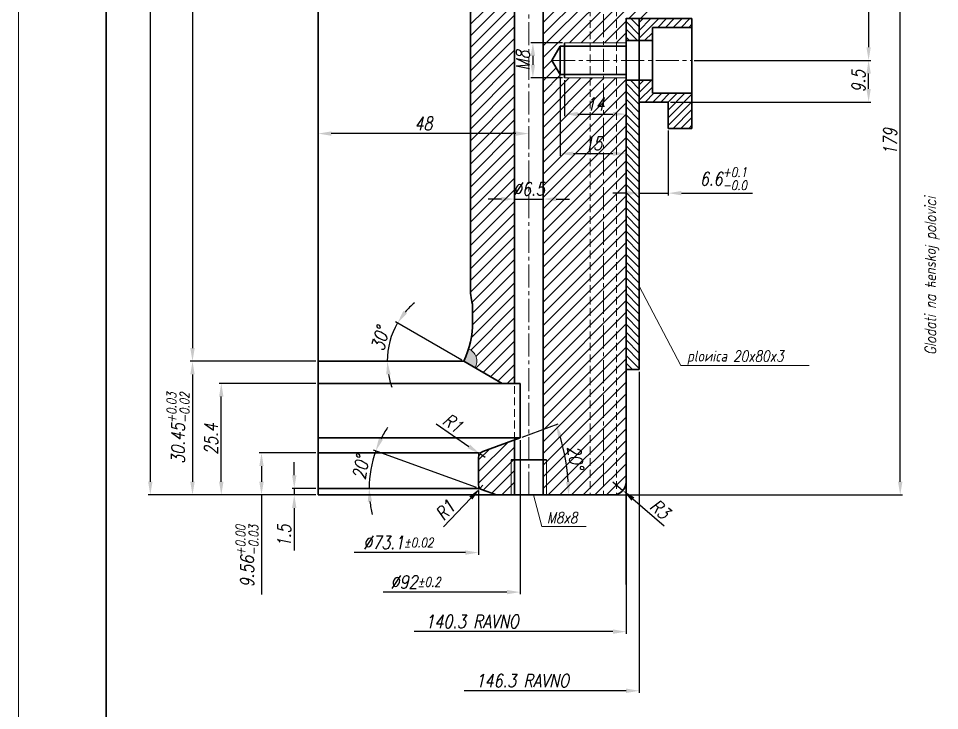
# Model space of a CAD drawing. Extents: x -235 to 974, y -300 to 522.
# Drawn here: x 11.5 to 221.3, y -23.3 to 134.3 of the extents above; entities that cross this region are included whole.
import ezdxf

# ---------------------------------------------------------------- set-up
doc = ezdxf.new("R2010")
doc.units = 0
doc.header["$LTSCALE"] = 7
doc.header["$MEASUREMENT"] = 0
doc.linetypes.add('CENTER2', pattern=[1.125, 0.75, -0.125, 0.125, -0.125])
doc.linetypes.add('HIDDEN', pattern=[0.375, 0.25, -0.125])
doc.layers.get('0').update_dxf_attribs({"linetype": 'CONTINUOUS', "lineweight": 15})
for name, color, linetype, lineweight in [('1', 1, 'CENTER2', 15), ('2', 2, 'HIDDEN', 15), ('3', 3, 'CONTINUOUS', 30), ('8', 251, 'CONTINUOUS', 15)]:
    doc.layers.add(name, color=color, linetype=linetype, lineweight=lineweight)
doc.styles.add('ITALICT', font='ITALICT.shx', dxfattribs={"width": 0.8, "height": 3})
doc.dimstyles.get("Standard").update_dxf_attribs({"dimtxt": 3, "dimasz": 3, "dimexe": 0.5, "dimexo": 0.5, "dimgap": 0.8, "dimtad": 1, "dimdsep": 46, "dimtxsty": 'ITALICT', "dimcen": 0.09, "dimazin": 2, "dimtfac": 1, "dimtmove": 0, "dimatfit": 3, "dimfxl": 1, "dimtolj": 1, "dimtzin": 0, "dimarcsym": 0})

# ---------------------------------------------------------------- blocks, each defined once
blk = doc.blocks.new('*D14')
at = {"color": 0, "lineweight": -2, "transparency": 16777216}
for p, q in [((135.88, 120.27), (135.88, 112.03)), ((138.88, 112.53), (146.88, 112.53))]:
    blk.add_line(p, q, dxfattribs=at)
at = {"color": 0, "transparency": 16777216}
for points in [[(138.88, 113.03), (138.88, 112.03), (135.88, 112.53)], [(146.88, 113.03), (146.88, 112.03), (149.88, 112.53)]]:
    blk.add_solid(points, dxfattribs=at)
at = {"color": 0, "transparency": 16777216, "insert": (142.88, 114.83), "char_height": 3, "attachment_point": 5, "style": 'ITALICT'}
blk.add_mtext('\\A1;14', dxfattribs=at)
blk = doc.blocks.new('*D15')
at = {"color": 0, "lineweight": -2, "transparency": 16777216}
for p, q in [((134.88, 121.02), (134.88, 103.03)), ((137.88, 103.53), (146.88, 103.53))]:
    blk.add_line(p, q, dxfattribs=at)
at = {"color": 0, "transparency": 16777216}
for points in [[(137.88, 104.03), (137.88, 103.03), (134.88, 103.53)], [(146.88, 104.03), (146.88, 103.03), (149.88, 103.53)]]:
    blk.add_solid(points, dxfattribs=at)
at = {"color": 0, "transparency": 16777216, "insert": (142.38, 105.83), "char_height": 3, "attachment_point": 5, "style": 'ITALICT'}
blk.add_mtext('\\A1;15', dxfattribs=at)
blk = doc.blocks.new('*D24')
at = {"color": 0, "lineweight": -2, "transparency": 16777216}
for p, q in [((158.18, 260.47), (205.6, 260.47)), ((205.1, 257.47), (205.1, 127.77)), ((165.38, 124.77), (205.6, 124.77))]:
    blk.add_line(p, q, dxfattribs=at)
at = {"color": 0, "transparency": 16777216}
for points in [[(204.6, 257.47), (205.6, 257.47), (205.1, 260.47)], [(204.6, 127.77), (205.6, 127.77), (205.1, 124.77)]]:
    blk.add_solid(points, dxfattribs=at)
at = {"color": 0, "transparency": 16777216, "insert": (202.8, 190.04), "char_height": 3, "attachment_point": 5, "rotation": 90, "style": 'ITALICT'}
blk.add_mtext('\\A1;135.7{}{\\H0.71x;\\C3;%%p0.1}', dxfattribs=at)
blk = doc.blocks.new('*D25')
at = {"color": 0, "lineweight": -2, "transparency": 16777216}
for p, q in [((121.48, 93.19), (118.48, 93.19)), ((124.48, 93.19), (130.98, 93.19)), ((133.98, 93.19), (136.98, 93.19))]:
    blk.add_line(p, q, dxfattribs=at)
at = {"color": 0, "transparency": 16777216}
for points in [[(121.48, 93.69), (121.48, 92.69), (124.48, 93.19)], [(133.98, 93.69), (133.98, 92.69), (130.98, 93.19)]]:
    blk.add_solid(points, dxfattribs=at)
at = {"color": 0, "transparency": 16777216, "insert": (127.73, 95.49), "char_height": 3, "attachment_point": 5, "style": 'ITALICT'}
blk.add_mtext('\\A1;%%c6.5', dxfattribs=at)
blk = doc.blocks.new('*D26')
at = {"color": 0, "lineweight": -2, "transparency": 16777216}
for p, q in [((74.19, 279.47), (50.64, 279.47)), ((51.14, 276.47), (51.14, 59.27)), ((79.23, 56.27), (50.64, 56.27))]:
    blk.add_line(p, q, dxfattribs=at)
at = {"color": 0, "transparency": 16777216}
for points in [[(50.64, 276.47), (51.64, 276.47), (51.14, 279.47)], [(50.64, 59.27), (51.64, 59.27), (51.14, 56.27)]]:
    blk.add_solid(points, dxfattribs=at)
at = {"color": 0, "transparency": 16777216, "insert": (48.84, 167.87), "char_height": 3, "attachment_point": 5, "rotation": 90, "style": 'ITALICT'}
blk.add_mtext('\\A1;223.2{}{\\H0.71x;\\C3;%%p0.05}', dxfattribs=at)
blk = doc.blocks.new('*D27')
at = {"color": 0, "lineweight": -2, "transparency": 16777216}
for p, q in [((79.23, 56.27), (50.64, 56.27)), ((51.14, 53.27), (51.14, 28.82)), ((79.23, 25.82), (50.64, 25.82))]:
    blk.add_line(p, q, dxfattribs=at)
at = {"color": 0, "transparency": 16777216}
for points in [[(50.64, 53.27), (51.64, 53.27), (51.14, 56.27)], [(50.64, 28.82), (51.64, 28.82), (51.14, 25.82)]]:
    blk.add_solid(points, dxfattribs=at)
at = {"color": 0, "transparency": 16777216, "insert": (47.85, 41.04), "char_height": 3, "attachment_point": 5, "rotation": 90, "style": 'ITALICT'}
blk.add_mtext('\\A1;30.45{}{\\H0.71x;\\C3;\\S+0.03^ -0.02;}', dxfattribs=at)
blk = doc.blocks.new('*D28')
at = {"color": 0, "lineweight": -2, "transparency": 16777216}
for p, q in [((135.38, 128.77), (128.15, 128.77)), ((128.65, 125.77), (128.65, 123.77)), ((135.38, 120.77), (128.15, 120.77))]:
    blk.add_line(p, q, dxfattribs=at)
at = {"color": 0, "transparency": 16777216}
for points in [[(128.15, 125.77), (129.15, 125.77), (128.65, 128.77)], [(128.15, 123.77), (129.15, 123.77), (128.65, 120.77)]]:
    blk.add_solid(points, dxfattribs=at)
at = {"color": 0, "transparency": 16777216, "insert": (126.35, 124.77), "char_height": 3, "attachment_point": 5, "rotation": 90, "style": 'ITALICT'}
blk.add_mtext('\\A1;M8', dxfattribs=at)
blk = doc.blocks.new('*D30')
at = {"color": 0, "lineweight": -2, "transparency": 16777216}
for p, q in [((74.31, 30.32), (74.31, 33.32)), ((79.23, 27.32), (73.81, 27.32)), ((74.31, 27.32), (74.31, 25.82)), ((79.23, 25.82), (73.81, 25.82)), ((74.31, 22.82), (74.31, 13.19))]:
    blk.add_line(p, q, dxfattribs=at)
at = {"color": 0, "transparency": 16777216}
for points in [[(73.81, 30.32), (74.81, 30.32), (74.31, 27.32)], [(73.81, 22.82), (74.81, 22.82), (74.31, 25.82)]]:
    blk.add_solid(points, dxfattribs=at)
at = {"color": 0, "transparency": 16777216, "insert": (72.01, 16.5), "char_height": 3, "attachment_point": 5, "rotation": 90, "style": 'ITALICT'}
blk.add_mtext('\\A1;1.5', dxfattribs=at)
blk = doc.blocks.new('*D31')
at = {"color": 0, "lineweight": -2, "transparency": 16777216}
for p, q in [((79.23, 35.38), (66.35, 35.38)), ((66.85, 32.38), (66.85, 28.82)), ((79.23, 25.82), (66.35, 25.82)), ((66.85, 25.82), (66.85, 3.18))]:
    blk.add_line(p, q, dxfattribs=at)
at = {"color": 0, "transparency": 16777216}
for points in [[(66.35, 32.38), (67.35, 32.38), (66.85, 35.38)], [(66.35, 28.82), (67.35, 28.82), (66.85, 25.82)]]:
    blk.add_solid(points, dxfattribs=at)
at = {"color": 0, "transparency": 16777216, "insert": (63.57, 11.89), "char_height": 3, "attachment_point": 5, "rotation": 90, "style": 'ITALICT'}
blk.add_mtext('\\A1;9.56{}{\\H0.71x;\\C3;\\S+0.00^ -0.03;}', dxfattribs=at)
blk = doc.blocks.new('*D32')
at = {"color": 0, "lineweight": -2, "transparency": 16777216}
for p, q in [((79.23, 51.22), (57.19, 51.22)), ((57.69, 28.82), (57.69, 48.22)), ((79.23, 25.82), (57.19, 25.82))]:
    blk.add_line(p, q, dxfattribs=at)
at = {"color": 0, "transparency": 16777216}
for points in [[(57.19, 48.22), (58.19, 48.22), (57.69, 51.22)], [(57.19, 28.82), (58.19, 28.82), (57.69, 25.82)]]:
    blk.add_solid(points, dxfattribs=at)
at = {"color": 0, "transparency": 16777216, "insert": (55.39, 38.52), "char_height": 3, "attachment_point": 5, "rotation": 90, "style": 'ITALICT'}
blk.add_mtext('\\A1;25.4', dxfattribs=at)
blk = doc.blocks.new('*D40')
at = {"color": 0, "lineweight": -2, "transparency": 16777216}
for p, q in [((50.64, 279.47), (41.03, 279.47)), ((41.53, 276.47), (41.53, 28.82)), ((79.23, 25.82), (41.03, 25.82))]:
    blk.add_line(p, q, dxfattribs=at)
at = {"color": 0, "transparency": 16777216}
for points in [[(41.03, 276.47), (42.03, 276.47), (41.53, 279.47)], [(41.03, 28.82), (42.03, 28.82), (41.53, 25.82)]]:
    blk.add_solid(points, dxfattribs=at)
at = {"color": 0, "transparency": 16777216, "insert": (38.25, 152.64), "char_height": 3, "attachment_point": 5, "rotation": 90, "style": 'ITALICT'}
blk.add_mtext('\\A1;253.65{}{\\H0.71x;\\C3;\\S+0.08^ -0.07;}', dxfattribs=at)
blk = doc.blocks.new('*D41')
at = {"color": 0, "lineweight": -2, "transparency": 16777216}
for p, q in [((106.6, 42.01), (114.07, 36.88)), ((117.78, 34.33), (116.54, 35.18))]:
    blk.add_line(p, q, dxfattribs=at)
at = {"color": 0, "transparency": 16777216}
blk.add_solid([(114.35, 37.29), (113.78, 36.46), (116.54, 35.18)], dxfattribs=at)
at = {"color": 0, "transparency": 16777216, "insert": (110.4, 42.19), "char_height": 3, "attachment_point": 5, "rotation": 325.498, "style": 'ITALICT'}
blk.add_mtext('\\A1;R1', dxfattribs=at)
blk = doc.blocks.new('*D44')
at = {"color": 0, "lineweight": -2, "transparency": 16777216}
for p, q in [((125.73, 38.32), (125.73, 3.2)), ((122.73, 3.7), (94.59, 3.7))]:
    blk.add_line(p, q, dxfattribs=at)
at = {"color": 0, "transparency": 16777216}
blk.add_solid([(122.73, 4.2), (122.73, 3.2), (125.73, 3.7)], dxfattribs=at)
at = {"color": 0, "transparency": 16777216, "insert": (101.94, 6), "char_height": 3, "attachment_point": 5, "style": 'ITALICT'}
blk.add_mtext('\\A1;%%c92{}{\\H0.71x;\\C3;%%p0.2}', dxfattribs=at)
blk = doc.blocks.new('*D45')
at = {"color": 0, "lineweight": -2, "transparency": 16777216}
for p, q in [((116.28, 26.82), (116.28, 12.2)), ((113.28, 12.7), (87.97, 12.7))]:
    blk.add_line(p, q, dxfattribs=at)
at = {"color": 0, "transparency": 16777216}
blk.add_solid([(113.28, 13.2), (113.28, 12.2), (116.28, 12.7)], dxfattribs=at)
at = {"color": 0, "transparency": 16777216, "insert": (98, 15), "char_height": 3, "attachment_point": 5, "style": 'ITALICT'}
blk.add_mtext('\\A1;%%c73.1{}{\\H0.71x;\\C3;%%p0.02}', dxfattribs=at)
blk = doc.blocks.new('*D46')
at = {"color": 0, "lineweight": -2, "transparency": 16777216}
blk.add_line((124.73, 108.1), (82.73, 108.1), dxfattribs=at)
at = {"color": 0, "transparency": 16777216}
for points in [[(82.73, 108.6), (82.73, 107.6), (79.73, 108.1)], [(124.73, 108.6), (124.73, 107.6), (127.73, 108.1)]]:
    blk.add_solid(points, dxfattribs=at)
at = {"color": 0, "transparency": 16777216, "insert": (103.73, 110.4), "char_height": 3, "attachment_point": 5, "style": 'ITALICT'}
blk.add_mtext('\\A1;48', dxfattribs=at)
blk = doc.blocks.new('*D47')
at = {"color": 0, "lineweight": -2, "transparency": 16777216}
for p, q in [((159.48, 108.77), (159.48, 94.03)), ((149.88, 94.53), (146.88, 94.53)), ((152.88, 94.53), (159.48, 94.53)), ((162.48, 94.53), (178.63, 94.53))]:
    blk.add_line(p, q, dxfattribs=at)
at = {"color": 0, "transparency": 16777216}
for points in [[(149.88, 95.03), (149.88, 94.03), (152.88, 94.53)], [(162.48, 95.03), (162.48, 94.03), (159.48, 94.53)]]:
    blk.add_solid(points, dxfattribs=at)
at = {"color": 0, "transparency": 16777216, "insert": (172.05, 97.81), "char_height": 3, "attachment_point": 5, "style": 'ITALICT'}
blk.add_mtext('\\A1;6.6{}{\\H0.71x;\\C3;\\S+0.1^ -0.0;}', dxfattribs=at)
blk = doc.blocks.new('*D48')
at = {"color": 0, "lineweight": -2, "transparency": 16777216}
for p, q in [((165.38, 124.77), (205.6, 124.77)), ((205.1, 118.27), (205.1, 121.77)), ((159.98, 115.27), (205.6, 115.27))]:
    blk.add_line(p, q, dxfattribs=at)
at = {"color": 0, "transparency": 16777216}
for points in [[(204.6, 121.77), (205.6, 121.77), (205.1, 124.77)], [(204.6, 118.27), (205.6, 118.27), (205.1, 115.27)]]:
    blk.add_solid(points, dxfattribs=at)
at = {"color": 0, "transparency": 16777216, "insert": (202.8, 120.02), "char_height": 3, "attachment_point": 5, "rotation": 90, "style": 'ITALICT'}
blk.add_mtext('\\A1;9.5', dxfattribs=at)
blk = doc.blocks.new('*D49')
at = {"color": 0, "lineweight": -2, "transparency": 16777216}
for p, q in [((149.88, 28.32), (149.88, -5.8)), ((146.88, -5.3), (101.6, -5.3))]:
    blk.add_line(p, q, dxfattribs=at)
at = {"color": 0, "transparency": 16777216}
blk.add_solid([(146.88, -4.8), (146.88, -5.8), (149.88, -5.3)], dxfattribs=at)
at = {"color": 0, "transparency": 16777216, "insert": (114.8, -3), "char_height": 3, "attachment_point": 5, "style": 'ITALICT'}
blk.add_mtext('\\A1;140.3 RAVNO', dxfattribs=at)
blk = doc.blocks.new('*D50')
at = {"color": 0, "lineweight": -2, "transparency": 16777216}
for p, q in [((152.88, 53.87), (152.88, -19.27)), ((149.88, -18.77), (113.04, -18.77))]:
    blk.add_line(p, q, dxfattribs=at)
at = {"color": 0, "transparency": 16777216}
blk.add_solid([(149.88, -18.27), (149.88, -19.27), (152.88, -18.77)], dxfattribs=at)
at = {"color": 0, "transparency": 16777216, "insert": (126.24, -16.47), "char_height": 3, "attachment_point": 5, "style": 'ITALICT'}
blk.add_mtext('\\A1;146.3 RAVNO', dxfattribs=at)
blk = doc.blocks.new('*D55')
at = {"color": 0, "lineweight": -2, "transparency": 16777216}
blk.add_line((115.81, 27.49), (92.39, 36.01), dxfattribs=at)
for start, end in [(146.1957, 153.0978), (160, 180), (186.9022, 193.8043)]:
    blk.add_arc((116.28, 27.32), 24.92, start, end, dxfattribs=at)
at = {"color": 0, "transparency": 16777216}
for points in [[(94.51, 38.39), (93.6, 38.79), (92.86, 35.84)], [(91.04, 24.29), (92.04, 24.35), (91.36, 27.32)]]:
    blk.add_solid(points, dxfattribs=at)
at = {"color": 0, "transparency": 16777216, "insert": (89.47, 32.04), "char_height": 3, "attachment_point": 5, "rotation": 80, "style": 'ITALICT'}
blk.add_mtext('\\A1;20°', dxfattribs=at)
blk = doc.blocks.new('*D65')
at = {"color": 0, "lineweight": -2, "transparency": 16777216}
blk.add_line((126.2, 38.99), (134.44, 41.99), dxfattribs=at)
blk.add_arc((90.01, 25.82), 46.78, 3.6752, 16.3248, dxfattribs=at)
at = {"color": 0, "transparency": 16777216}
for points in [[(134.43, 38.81), (135.38, 39.12), (133.97, 41.82)], [(137.19, 28.83), (136.19, 28.8), (136.79, 25.82)]]:
    blk.add_solid(points, dxfattribs=at)
at = {"color": 0, "transparency": 16777216, "insert": (138.34, 34.34), "char_height": 3, "attachment_point": 5, "rotation": 280, "style": 'ITALICT'}
blk.add_mtext('\\A1;20°', dxfattribs=at)
blk = doc.blocks.new('*D66')
at = {"color": 0, "lineweight": -2, "transparency": 16777216}
for p, q in [((117.28, 28.02), (116.59, 27.29)), ((108.29, 18.55), (114.52, 25.12))]:
    blk.add_line(p, q, dxfattribs=at)
at = {"color": 0, "transparency": 16777216}
blk.add_solid([(114.16, 25.46), (114.88, 24.77), (116.59, 27.29)], dxfattribs=at)
at = {"color": 0, "transparency": 16777216, "insert": (108.7, 22.33), "char_height": 3, "attachment_point": 5, "rotation": 46.4913, "style": 'ITALICT'}
blk.add_mtext('\\A1;R1', dxfattribs=at)
blk = doc.blocks.new('*D91')
at = {"color": 0, "lineweight": -2, "transparency": 16777216}
for p, q in [((148.23, 204.82), (212.8, 204.82)), ((212.3, 28.82), (212.3, 201.82)), ((147.38, 25.82), (212.8, 25.82))]:
    blk.add_line(p, q, dxfattribs=at)
at = {"color": 0, "transparency": 16777216}
for points in [[(211.8, 201.82), (212.8, 201.82), (212.3, 204.82)], [(211.8, 28.82), (212.8, 28.82), (212.3, 25.82)]]:
    blk.add_solid(points, dxfattribs=at)
at = {"color": 0, "transparency": 16777216, "insert": (210, 106.26), "char_height": 3, "attachment_point": 5, "rotation": 90, "style": 'ITALICT'}
blk.add_mtext('\\A1;179', dxfattribs=at)
blk = doc.blocks.new('*D93')
at = {"color": 0, "lineweight": -2, "transparency": 16777216}
for p, q in [((146.88, 28.82), (149.14, 26.86)), ((158.52, 18.74), (151.41, 24.89))]:
    blk.add_line(p, q, dxfattribs=at)
at = {"color": 0, "transparency": 16777216}
blk.add_solid([(151.74, 25.27), (151.09, 24.52), (149.14, 26.86)], dxfattribs=at)
at = {"color": 0, "transparency": 16777216, "insert": (157.61, 22.58), "char_height": 3, "attachment_point": 5, "rotation": 319.1446, "style": 'ITALICT'}
blk.add_mtext('\\A1;R3', dxfattribs=at)
blk = doc.blocks.new('*D95')
at = {"color": 0, "lineweight": -2, "transparency": 16777216}
blk.add_line((112.47, 56.52), (97.39, 65.22), dxfattribs=at)
for start, end in [(130.225, 140.1125), (150, 180), (189.8875, 199.775)]:
    blk.add_arc((112.9, 56.27), 17.41, start, end, dxfattribs=at)
at = {"color": 0, "transparency": 16777216}
for points in [[(99.96, 67.14), (99.14, 67.72), (97.83, 64.97)], [(95.26, 53.24), (96.25, 53.32), (95.5, 56.27)]]:
    blk.add_solid(points, dxfattribs=at)
at = {"color": 0, "transparency": 16777216, "insert": (93.87, 61.37), "char_height": 3, "attachment_point": 5, "rotation": 75, "style": 'ITALICT'}
blk.add_mtext('\\A1;30°', dxfattribs=at)
blk = doc.blocks.new('*D96')
at = {"color": 0, "lineweight": -2, "transparency": 16777216}
blk.add_arc((127.73, 210.78), 55.56, 93.094, 103.906, dxfattribs=at)
at = {"color": 0, "transparency": 16777216}
for points in [[(124.71, 266.76), (124.74, 265.76), (127.73, 266.34)], [(114.51, 264.23), (114.24, 265.2), (111.48, 263.91)]]:
    blk.add_solid(points, dxfattribs=at)
at = {"color": 0, "transparency": 16777216, "insert": (119.17, 268.01), "char_height": 3, "attachment_point": 5, "rotation": 8.5, "style": 'ITALICT'}
blk.add_mtext('\\A1;17°', dxfattribs=at)

msp = doc.modelspace()

# ---------------------------------------------------------------- hatches: boundary and pattern name
h = msp.add_hatch(color=256)
h.dxf.hatch_style = 1
h.paths.add_polyline_path([(113.989, 59.064, -0.03573863), (112.9009, 56.2683), (115.499, 54.7683, 0.45959371)])
at = {"layer": '8'}
h = msp.add_hatch(dxfattribs=at)
h.set_pattern_fill('ANSI31', color=256, scale=15)
h.set_pattern_definition([(45, (131.5086, 30.4763), (-1.325825, 1.325825), [])])
h.paths.add_polyline_path([(131.7259, 33.8183), (130.9759, 33.8183), (130.9759, 25.8183), (131.7259, 25.8183)], flags=17)
h.paths.add_polyline_path([(123.7259, 33.8183), (124.4759, 33.8183), (124.4759, 38.3628), (117.2629, 35.7375, 0.31529879), (116.2759, 34.3279), (116.2759, 28.0185, 0.31529879), (116.9339, 27.0788), (120.3971, 25.8183), (123.7259, 25.8183)])
h.paths.add_polyline_path([(124.4759, 33.8183), (123.7259, 33.8183), (123.7259, 25.8183), (124.4759, 25.8183)])
h.paths.add_polyline_path([(155.7259, 184.7183), (144.7259, 195.7183), (144.7259, 128.7683), (149.8759, 128.7683), (149.8759, 134.3683), (155.7259, 134.3683)])
h.paths.add_polyline_path([(149.8759, 120.7683), (144.7259, 120.7683), (144.7259, 25.8183), (146.8759, 25.8183, 0.41421356), (149.8759, 28.8183)])
h.paths.add_polyline_path([(144.7259, 195.7183), (144.6759, 195.7683), (144.6759, 279.4683), (131.7259, 279.4683), (131.7259, 271.4683), (130.9759, 271.4683), (130.9759, 33.8183), (131.7259, 33.8183), (131.7259, 25.8183), (144.7259, 25.8183), (144.7259, 120.7683), (135.8759, 120.7683), (135.8759, 121.5183), (134.8759, 121.5183), (132.9995, 124.7683), (134.8759, 128.0183), (135.8759, 128.0183), (135.8759, 128.7683), (144.7259, 128.7683)])
h.paths.add_polyline_path([(140.2973, 112.5777), (145.4545, 112.5777), (145.4545, 117.0777), (140.2973, 117.0777)], flags=9)
h.paths.add_polyline_path([(139.7402, 103.5777), (145.0116, 103.5777), (145.0116, 108.0777), (139.7402, 108.0777)], flags=9)
h.paths.add_polyline_path([(123.033, 93.2377), (132.4187, 93.2377), (132.4187, 97.7377), (123.033, 97.7377)], flags=9)
h.paths.add_polyline_path([(132.8169, 169.0442), (143.2312, 169.0442), (143.2312, 173.5442), (132.8169, 173.5442)], flags=24)
h.paths.add_polyline_path([(135.4904, 37.5585), (136.763, 30.3412), (141.1946, 31.1227), (139.922, 38.3399)], flags=24)
h = msp.add_hatch(dxfattribs=at)
h.set_pattern_fill('ANSI31', color=256, scale=15)
h.paths.add_polyline_path([(124.4759, 200.0851), (114.4856, 198.1244, -0.04524088), (114.9259, 193.2683), (114.9259, 188.2683, -0.02498439), (114.6759, 183.2683, 0.02498439), (114.4259, 178.2683), (114.4259, 72.2683, 0.06225775), (114.6759, 70.2683, -0.06225775), (114.9259, 68.2683), (114.9259, 65.2683, -0.07507437), (113.989, 59.064, -0.45959371), (115.499, 54.7683), (121.6477, 51.2183), (124.4759, 51.2183)])
h.paths.add_polyline_path([(123.033, 93.2377), (132.4187, 93.2377), (132.4187, 97.7377), (123.033, 97.7377)], flags=9)
h = msp.add_hatch(dxfattribs=at)
h.set_pattern_fill('ANSI31', color=256, scale=10, angle=90, style=0)
h.set_pattern_definition([(135, (-47.3794, -88.0965), (-0.8838835, -0.8838835), [])])
h.paths.add_polyline_path([(152.8759, 54.3683), (152.8759, 63.7683), (149.8759, 63.7683), (149.8759, 54.3683)])
h.paths.add_polyline_path([(149.8759, 63.7683), (152.8759, 63.7683), (152.8759, 87.7683), (149.8759, 87.7683)])
h.paths.add_polyline_path([(149.8759, 87.7683), (152.8759, 87.7683), (152.8759, 99.7683), (149.8759, 99.7683)])
h.paths.add_polyline_path([(152.8759, 120.2683), (149.8759, 120.2683), (149.8759, 99.7683), (152.8759, 99.7683)])
h.paths.add_polyline_path([(152.8759, 134.2683), (149.8759, 134.2683), (149.8759, 129.2683), (152.8759, 129.2683)])
h = msp.add_hatch(dxfattribs=at)
h.set_pattern_fill('ANSI31', color=256, scale=10, style=0)
h.set_pattern_definition([(45, (-47.3794, -88.0965), (-0.8838835, 0.8838835), [])])
h.paths.add_polyline_path([(155.8759, 132.2683), (164.8759, 132.2683), (164.8759, 134.2683), (152.8759, 134.2683), (152.8759, 129.2683), (155.8759, 129.2683)])
h.paths.add_polyline_path([(155.8759, 117.2683), (155.8759, 120.2683), (152.8759, 120.2683), (152.8759, 115.2683), (159.4759, 115.2683), (159.4759, 109.2683), (164.8759, 109.2683), (164.8759, 117.2683)])

# ---------------------------------------------------------------- linework, layer by layer
for p, q in [((11.4997, 506.465), (11.4997, -94.1371)), ((135.8759, 128.7683), (149.8759, 128.7683)), ((135.8759, 120.7683), (149.8759, 120.7683)), ((152.8759, 73.3436), (162.3479, 55.3047)), ((162.3479, 55.3047), (191.5801, 55.3047)), ((123.7259, 25.8183), (123.7259, 33.8183)), ((131.7259, 25.8183), (131.7259, 33.8183)), ((130.676, 18.6076), (128.7784, 25.8183)), ((130.676, 18.6076), (140.7745, 18.6076))]:
    msp.add_line(p, q)
msp.add_arc((112.9009, 56.2683), 3, 329.99998, 68.732836)
at = {"layer": '1'}
for p, q in [((127.7259, 25.8183), (127.7259, 279.4683)), ((144.7259, 206.1503), (144.7259, 25.8183)), ((132.9995, 124.7683), (164.8759, 124.7683))]:
    msp.add_line(p, q, dxfattribs=at)
at = {"layer": '2'}
for p, q in [((141.7259, 204.8183), (141.7259, 25.8183)), ((147.7259, 204.8183), (147.7259, 25.9412)), ((124.4759, 38.3628), (124.4759, 51.2183)), ((116.2759, 35.3783), (117.2629, 35.7375)), ((116.2759, 35.3783), (116.2759, 34.3279)), ((116.2759, 28.0185), (116.2759, 27.3183)), ((116.2759, 27.3183), (116.9339, 27.0788))]:
    msp.add_line(p, q, dxfattribs=at)
at = {"layer": '3'}
for p, q in [((31.4997, 501.465), (31.4997, -89.1371)), ((79.7259, 279.4683), (79.7259, 25.8183)), ((130.9759, 25.8183), (130.9759, 279.4683)), ((124.4759, 51.2183), (124.4759, 210.2946)), ((114.4259, 72.2683), (114.4259, 178.2683)), ((149.8759, 134.3683), (149.8759, 5.4183)), ((149.8759, 134.2683), (164.8759, 134.2683)), ((152.8759, 134.2683), (152.8759, 54.3683)), ((164.8759, 134.2683), (164.8759, 109.2683)), ((155.8759, 132.2683), (164.8759, 132.2683)), ((155.8759, 132.2683), (155.8759, 117.2683)), ((134.8759, 128.0183), (132.9995, 124.7683)), ((134.8759, 128.0183), (134.8759, 121.5183)), ((134.8759, 128.0183), (149.8759, 128.0183)), ((135.8759, 128.7683), (135.8759, 120.7683)), ((149.8759, 129.2683), (155.8759, 129.2683)), ((134.8759, 121.5183), (132.9995, 124.7683)), ((134.8759, 121.5183), (149.8759, 121.5183)), ((149.8759, 120.2683), (155.8759, 120.2683)), ((155.8759, 117.2683), (164.8759, 117.2683)), ((152.8759, 115.2683), (159.4759, 115.2683)), ((159.4759, 115.2683), (159.4759, 109.2683)), ((159.4759, 109.2683), (164.8759, 109.2683)), ((114.9259, 65.2683), (114.9259, 68.2683)), ((79.7259, 56.2683), (112.9009, 56.2683)), ((112.9009, 56.2683), (121.6478, 51.2182)), ((149.8759, 54.3683), (152.8759, 54.3683)), ((79.7259, 51.2183), (125.7259, 51.2183)), ((125.7259, 51.2183), (125.7259, 38.8178)), ((125.7259, 38.8178), (79.7259, 38.8178)), ((117.2629, 35.7375), (125.7259, 38.8178)), ((124.4759, 25.8183), (124.4759, 38.3628)), ((79.7259, 35.3783), (116.2759, 35.3783)), ((116.2759, 34.3279), (116.2759, 28.0185)), ((123.7259, 33.8183), (131.7259, 33.8183)), ((116.2759, 27.3183), (79.7259, 27.3183)), ((79.7259, 25.8183), (146.8759, 25.8183)), ((116.9339, 27.0788), (120.3971, 25.8183))]:
    msp.add_line(p, q, dxfattribs=at)
for centre, radius, start, end in [((122.5509, 72.2683), 8.125, 180, 194.250033), ((106.8009, 68.2683), 8.125, 0, 14.250033), ((93.9134, 65.2683), 21.0125, 334.639233, 0), ((117.7759, 34.3279), 1.5, 110, 180), ((117.2759, 28.0185), 1, 180, 250), ((146.8759, 28.8183), 3, 270, 0)]:
    msp.add_arc(centre, radius, start, end, dxfattribs=at)

# ---------------------------------------------------------------- texts
at = {"style": 'ITALICT', "width": 0.8}
msp.add_text('Glodati na ћenskoj polovici', height=2.5, rotation=90, dxfattribs=at).set_placement((220.4269, 57.6942))
for s, p in [('ploиica 20x80x3', (163.7712, 56.1905)), ('M8x8', (131.8527, 19.3918))]:
    msp.add_text(s, height=2.5, dxfattribs=at).set_placement(p)

# ---------------------------------------------------------------- dimensions: what is measured, and where the dimension line sits
for base, p1, p2, text, override, picture, middle in [((41.5305, 25.8183), (51.1384, 279.4683), (79.7259, 25.8183), '<>{}{\\H0.71x;\\C3;\\S+0.08^ -0.07;}', {"dimtp": 0.08, "dimtm": 0.07}, '*D40', (38.2455, 152.6433)), ((51.1384, 56.2683), (74.6891, 279.4683), (79.7259, 56.2683), '<>{}{\\H0.71x;\\C3;%%p0.05}', {"dimtp": 0.05, "dimtm": 0.05}, '*D26', (48.8384, 167.8683)), ((51.1384, 25.8183), (79.7259, 56.2683), (79.7259, 25.8183), '<>{}{\\H0.71x;\\C3;\\S+0.03^ -0.02;}', {"dimtp": 0.03, "dimtm": 0.02}, '*D27', (47.8534, 41.0433))]:
    dim = msp.add_linear_dim(base=base, p1=p1, p2=p2, angle=90, text=text, dimstyle='Standard', override=override)
    dim.commit()
    dim.dimension.update_dxf_attribs({"geometry": picture, "text_midpoint": middle})
for base, line1, line2, picture, middle in [((122.2396, 266.0708), ((127.7259, 25.8183), (127.7259, 279.4683)), ((127.7259, 210.7803), (106.7259, 279.4683)), '*D96', (119.1733, 268.0068)), ((96.5447, 62.2214), ((79.7259, 56.2683), (112.9009, 56.2683)), ((112.9009, 56.2683), (121.6478, 51.2182)), '*D95', (93.8665, 61.3685)), ((136.4718, 31.2489), ((79.7259, 25.8183), (146.8759, 25.8183)), ((117.2629, 35.7375), (125.7259, 38.8178)), '*D65', (138.3425, 34.3406)), ((92.0291, 33.0648), ((116.2759, 27.3183), (79.7259, 27.3183)), ((116.2759, 27.3183), (120.3971, 25.8183)), '*D55', (89.471, 32.0447))]:
    dim = msp.add_angular_dim_2l(base=base, line1=line1, line2=line2, dimstyle='Standard')
    dim.commit()
    dim.dimension.update_dxf_attribs({"geometry": picture, "text_midpoint": middle})
for base, p1, p2, text, override, picture, middle in [((205.1032, 124.7683), (157.6759, 260.4683), (164.8759, 124.7683), '<>{}{\\H0.71x;\\C3;%%p0.1}', {"dimtp": 0.1, "dimtm": 0.1, "dimtmove": 0}, '*D24', (205.1032, 190.0367)), ((66.8506, 35.3783), (79.7259, 25.8183), (79.7259, 35.3783), '<>{}{\\H0.71x;\\C3;\\S+0.00^ -0.03;}', {"dimtp": 0, "dimtm": 0.03, "dimtdec": 2, "dimtzin": 0}, '*D31', (66.8506, 11.8888))]:
    dim = msp.add_linear_dim(base=base, p1=p1, p2=p2, angle=90, text=text, dimstyle='Standard', override=override)
    dim.commit()
    dim.dimension.update_dxf_attribs({"geometry": picture, "text_midpoint": middle, "dimtype": 160})
dim = msp.add_linear_dim(base=(212.3002, 204.8183), p1=(146.8759, 25.8183), p2=(147.7259, 204.8183), angle=90, dimstyle='Standard', override={"dimtmove": 0})
dim.commit()
dim.dimension.update_dxf_attribs({"geometry": '*D91', "text_midpoint": (212.3002, 106.2554), "dimtype": 160})
dim = msp.add_linear_dim(base=(128.6489, 120.7683), p1=(135.8759, 128.7683), p2=(135.8759, 120.7683), angle=90, text='M<>', dimstyle='Standard')
dim.commit()
dim.dimension.update_dxf_attribs({"geometry": '*D28', "text_midpoint": (128.6489, 124.7683), "dimtype": 160})
for base, p1, p2, picture, middle in [((205.1032, 124.7683), (159.4759, 115.2683), (164.8759, 124.7683), '*D48', (202.8032, 120.0183)), ((57.693, 51.2227), (79.7259, 25.8183), (79.7259, 51.2227), '*D32', (55.393, 38.5205)), ((74.3079, 25.8183), (79.7259, 27.3183), (79.7259, 25.8183), '*D30', (72.0079, 16.504))]:
    dim = msp.add_linear_dim(base=base, p1=p1, p2=p2, angle=90, dimstyle='Standard')
    dim.commit()
    dim.dimension.update_dxf_attribs({"geometry": picture, "text_midpoint": middle})
dim = msp.add_linear_dim(base=(149.8759, 103.5277), p1=(134.8759, 121.5183), p2=(149.8759, 103.5277), dimstyle='Standard', override={"dimtmove": 0})
dim.commit()
dim.dimension.update_dxf_attribs({"geometry": '*D15', "text_midpoint": (142.3759, 103.5277), "dimtype": 160})
dim = msp.add_linear_dim(base=(149.8759, 112.5277), p1=(135.8759, 120.7683), p2=(149.8759, 112.5277), dimstyle='Standard', override={"dimtmove": 0})
dim.commit()
dim.dimension.update_dxf_attribs({"geometry": '*D14', "text_midpoint": (142.8759, 114.8277)})
dim = msp.add_linear_dim(base=(79.7259, 108.0991), p1=(127.7259, 108.0991), p2=(79.7259, 108.0991), dimstyle='Standard')
dim.commit()
dim.dimension.update_dxf_attribs({"geometry": '*D46', "text_midpoint": (103.7259, 110.3991)})
for base, p1, p2, text, override, picture, middle in [((159.4759, 94.5277), (152.8759, 94.5277), (159.4759, 109.2683), '<>{}{\\H0.71x;\\C3;\\S+0.1^ -0.0;}', {"dimtp": 0.1, "dimtm": 0, "dimtdec": 1, "dimtmove": 0, "dimtzin": 0}, '*D47', (172.0542, 94.5277)), ((79.7259, -18.7721), (152.8759, 54.3683), (79.7259, 2.4183), '<> RAVNO', {"dimlfac": 2, "dimse2": 1, "dimsd2": 1, "dimtmove": 0}, '*D50', (126.2408, -18.7721)), ((79.7259, 3.6994), (125.7259, 38.8178), (79.7259, 25.8183), '%%c<>{}{\\H0.71x;\\C3;%%p0.2}', {"dimlfac": 2, "dimse2": 1, "dimsd2": 1, "dimtp": 0.2, "dimtm": 0.2, "dimtmove": 0}, '*D44', (101.9445, 3.6994)), ((79.7259, -5.3006), (149.8759, 28.8183), (79.7259, 25.8183), '<> RAVNO', {"dimlfac": 2, "dimse2": 1, "dimsd2": 1, "dimtmove": 0}, '*D49', (114.8009, -5.3006))]:
    dim = msp.add_linear_dim(base=base, p1=p1, p2=p2, text=text, dimstyle='Standard', override=override)
    dim.commit()
    dim.dimension.update_dxf_attribs({"geometry": picture, "text_midpoint": middle, "dimtype": 160})
dim = msp.add_linear_dim(base=(130.9759, 93.1877), p1=(124.4759, 93.1877), p2=(130.9759, 93.1877), text='%%c<>', dimstyle='Standard')
dim.commit()
dim.dimension.update_dxf_attribs({"geometry": '*D25', "text_midpoint": (127.7259, 93.1877), "dimtype": 160})
dim = msp.add_radius_dim(center=(117.7759, 34.3279), mpoint=(116.5397, 35.1776), text='R1', dimstyle='Standard')
dim.commit()
dim.dimension.update_dxf_attribs({"geometry": '*D41', "text_midpoint": (110.402, 42.1871)})
dim = msp.add_linear_dim(base=(79.7259, 12.6994), p1=(116.2759, 27.3183), p2=(79.7259, 25.8183), text='%%c<>{}{\\H0.71x;\\C3;%%p0.02}', dimstyle='Standard', override={"dimlfac": 2, "dimse2": 1, "dimsd2": 1, "dimtp": 0.02, "dimtm": 0.02, "dimtmove": 0})
dim.commit()
dim.dimension.update_dxf_attribs({"geometry": '*D45', "text_midpoint": (98.0009, 14.9994)})
for center, mpoint, picture, middle in [((117.2759, 28.0185), (116.5874, 27.2932), '*D66', (108.7034, 22.3285)), ((146.8759, 28.8183), (149.145, 26.8558), '*D93', (156.1035, 20.8376))]:
    dim = msp.add_radius_dim(center=center, mpoint=mpoint, dimstyle='Standard')
    dim.commit()
    dim.dimension.update_dxf_attribs({"geometry": picture, "text_midpoint": middle})

doc.saveas('drawing.dxf')
